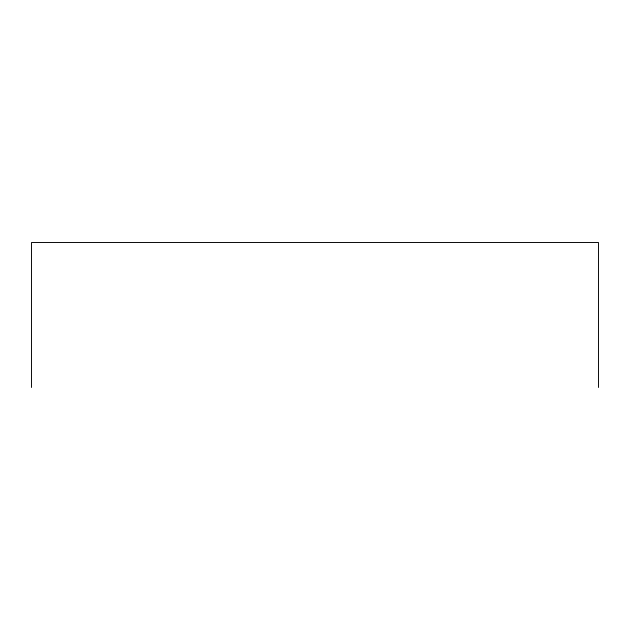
<?xml version="1.0" encoding="UTF-8"?>
<svg xmlns="http://www.w3.org/2000/svg" width="630" height="630" viewBox="0 0 630 630"><rect width="100%" height="100%" fill="white"/><g stroke="black" fill="none" stroke-linecap="round" stroke-linejoin="round"><path stroke-width="0.94" d="M598.5 387.474L598.5 242.526L31.5 242.526L31.5 387.474"/></g></svg>
